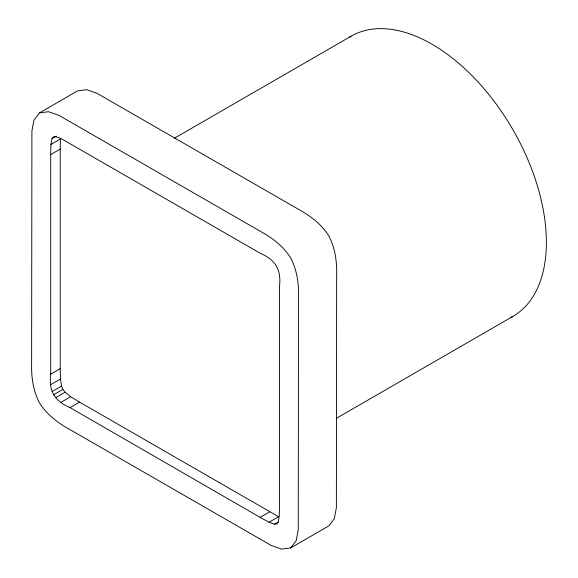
<?xml version="1.0" encoding="UTF-8"?>
<svg xmlns="http://www.w3.org/2000/svg" width="578" height="578" viewBox="0 0 578 578"><rect width="100%" height="100%" fill="white"/><g stroke="black" fill="none" stroke-linecap="round" stroke-linejoin="round"><path stroke-width="0.87" d="M50.691 154.586L50.922 144.471L52.006 138.677L53.357 136.899L55.567 136.618L61.131 138.583L260.151 253.215C275.663 259.833 281.486 269.926 279.47 286.674L279.47 506.227L279.232 516.342L278.148 522.144L276.797 523.914L274.586 524.195L269.023 522.237L260.151 517.382L70.01 407.606C54.498 400.98 48.668 390.887 50.691 374.147L50.691 154.586L60.22 149.081L60.459 138.973L50.922 144.471M39.492 112.883L33.95 120.152L31.906 131.083L31.624 363.432C31.27 377.029 33.09 390.75 39.492 402.917C46.832 414.542 57.807 422.98 69.757 429.476L271.111 545.401L281.602 549.1L290.669 547.93L328.795 525.915L334.337 518.654L336.382 507.715L336.663 275.374C337.017 261.776 335.197 248.056 328.795 235.882C321.455 224.257 310.48 215.825 298.53 209.33L97.176 93.405L86.686 89.706L77.618 90.869L39.492 112.883L48.552 111.713L59.043 115.419L260.403 231.345C272.354 237.833 283.328 246.271 290.669 257.896C297.063 270.071 298.884 283.791 298.53 297.388L298.248 529.73L296.211 540.668L290.669 547.93M52.006 138.677L56.406 136.133M174.635 138.091L351.099 36.212M50.691 374.147L60.22 368.641L60.22 149.081M50.922 384.529L60.459 379.031L60.22 368.641M52.006 391.581L61.535 386.075L60.459 379.031M53.357 394.911L62.894 389.406L65.097 392.245L70.66 396.703L79.54 402.1L278.56 516.732L269.023 522.237M55.567 397.751L65.097 392.245M61.131 402.209L70.66 396.703M70.01 407.606L79.54 402.1M336.41 418.291L512.874 316.404M260.151 517.382L269.68 511.877M274.586 524.195L278.256 522.086M61.535 386.075L62.894 389.406M349.618 37.1A161.768 93.398 60 0 1 513.25 130.26A161.768 93.398 60 0 1 510.591 317.654"/></g></svg>
